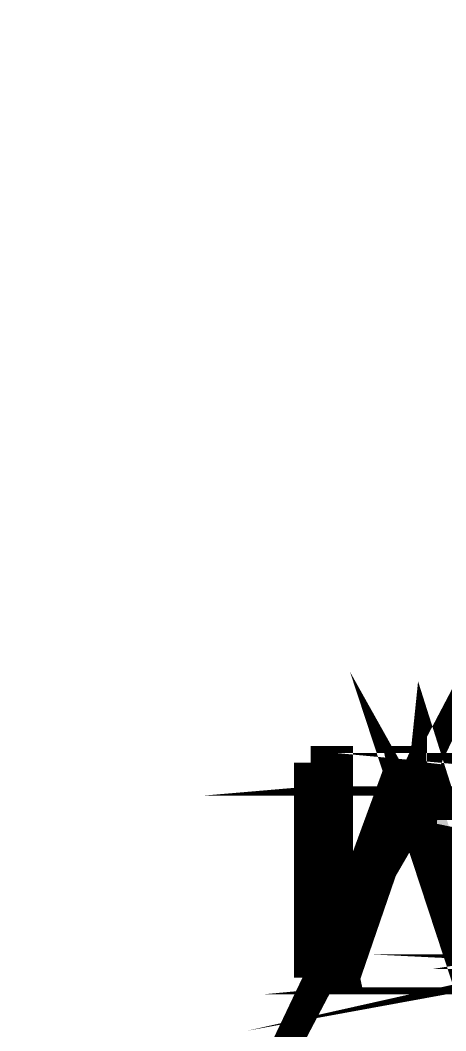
# Model space of a CAD drawing. Header units: inches. Extents: x -524 to 1067, y -71 to 1110.
# Drawn here: x 659.97 to 671.82, y 240.14 to 268.29 of the extents above; entities that cross this region are included whole.
import ezdxf

# ---------------------------------------------------------------- set-up
doc = ezdxf.new("R2010")
doc.units = ezdxf.units.IN
doc.header["$MEASUREMENT"] = 0
doc.layers.add('H', color=7, linetype='Continuous')
doc.layers.add('P', color=7, linetype='Continuous')

msp = doc.modelspace()

# ---------------------------------------------------------------- hatches: boundary and pattern name
at = {"layer": 'H', "linetype": 'Continuous'}
for points in [[(668.770110197062, 242.5201960119079), (668.0620416468071, 241.5529889716114), (668.0620416468071, 247.6080700276558), (668.770110197062, 247.6080700276558), (668.770110197062, 242.5201960119079)], [(668.770110197062, 242.5201960119079), (670.6388271956723, 247.6080700276558), (671.3468957459272, 247.6080700276558), (668.770110197062, 242.5201960119079)], [(671.0877572558857, 245.7393530290453), (671.0877572558857, 246.1882830892585), (670.8322686037316, 246.4474215793002), (670.8322686037316, 246.6408629873594), (671.3468957459272, 247.6080700276558), (672.9564742544958, 242.5201960119079), (672.5075441942829, 241.5529889716114), (671.0877572558857, 245.7393530290453)], [(668.770110197062, 242.5201960119079), (670.8322686037316, 246.6408629873594), (670.8322686037316, 246.4474215793002), (668.770110197062, 242.5201960119079)], [(668.770110197062, 242.5201960119079), (670.6388271956723, 246.1882830892585), (670.6388271956723, 246.4474215793002), (670.8322686037316, 246.4474215793002), (668.770110197062, 242.5201960119079)], [(668.770110197062, 242.5201960119079), (670.6388271956723, 246.1882830892585), (670.6388271956723, 245.7393530290453), (668.770110197062, 242.5201960119079)], [(668.770110197062, 242.5201960119079), (670.0585029714946, 244.772145988749), (670.3796887056308, 245.7393530290453), (670.6388271956723, 245.7393530290453), (670.0585029714946, 244.772145988749), (669.0292486871037, 241.5529889716114), (668.0620416468071, 241.5529889716114), (668.770110197062, 242.5201960119079)]]:
    msp.add_hatch(color=256, dxfattribs=at).paths.add_polyline_path(points)

# ---------------------------------------------------------------- linework, layer by layer
at = {"layer": 'P'}
for points, const_width in [([(660.2112403499104, 284.2378430707313), (659.9521018598687, 283.0808444602636), (660.2112403499104, 284.4969815607732), (660.2112403499104, 284.2378430707313)], 1.15699861046781), ([(672.4418471123006, 241.6186860535939), (672.8907771725135, 242.5201960119079), (671.0877572558857, 245.7393530290454), (672.4418471123006, 241.6186860535939)], 0.927058823529412), ([(671.0877572558857, 245.7393530290454), (671.2811986639449, 247.6080700276558), (672.8907771725135, 242.5201960119079)], 0.927058823529412), ([(690.7895821748293, 245.0969815607731), (689.37344507432, 244.8378430707314), (690.5304436847878, 245.0969815607731), (690.7895821748293, 245.0969815607731)], 0.927058823529412), ([(670.8322686037316, 246.4474215793002), (668.770110197062, 242.5201960119079), (670.8322686037316, 246.7065600693419), (670.8322686037316, 246.4474215793002)], 0.927058823529412), ([(670.6388271956723, 246.2539801712409), (668.770110197062, 242.5201960119079), (670.6388271956723, 246.4474215793002), (670.6388271956723, 246.2539801712409)], 0.927058823529412), ([(668.0620416468071, 241.6186860535939), (668.770110197062, 242.5201960119079), (668.0620416468071, 247.6080700276558)], 0.927058823529412), ([(668.0620416468071, 247.6080700276558), (668.0620416468071, 241.6186860535939)], 0.927058823529412), ([(668.770110197062, 242.5201960119079), (668.0620416468071, 247.6080700276558)], 0.927058823529412), ([(668.0620416468071, 247.6080700276558), (668.770110197062, 247.6080700276558), (668.770110197062, 242.5201960119079)], 0.927058823529412), ([(668.770110197062, 242.5201960119079), (670.6388271956723, 245.9984915190871), (670.6388271956723, 246.2539801712409), (668.770110197062, 242.5201960119079)], 0.927058823529412), ([(670.6388271956723, 247.6080700276558), (670.8322686037316, 246.7065600693419), (668.770110197062, 242.5201960119079)], 0.927058823529412), ([(668.770110197062, 242.5201960119079), (670.6388271956723, 247.6080700276558)], 0.927058823529412), ([(676.6245613318465, 247.6080700276558), (678.6867197385163, 247.4146286195966), (676.4347697616752, 247.4146286195966), (676.6245613318465, 247.6080700276558)], 0.927058823529412), ([(671.2811986639449, 247.6080700276558), (670.6388271956723, 247.6080700276558), (670.8322686037316, 246.7065600693419)], 0.927058823529412), ([(670.8322686037316, 246.7065600693419), (671.2811986639449, 247.6080700276558)], 0.927058823529412), ([(671.2811986639449, 247.6080700276558), (671.0877572558857, 245.9984915190871), (670.8322686037316, 246.7065600693419)], 0.927058823529412), ([(670.8322686037316, 246.7065600693419), (671.2811986639449, 247.6080700276558)], 0.927058823529412), ([(671.0877572558857, 245.7393530290454), (671.2811986639449, 247.6080700276558), (671.0877572558857, 245.9984915190871)], 0.927058823529412), ([(678.9422083906702, 247.4146286195966), (675.9164927815918, 247.155490129555), (679.2013468807118, 247.155490129555)], 0.927058823529412), ([(676.1756312716336, 247.4146286195966), (678.9422083906702, 247.4146286195966), (676.1756312716336, 247.4146286195966), (678.9422083906702, 247.4146286195966), (675.9164927815918, 247.155490129555)], 0.927058823529412), ([(668.770110197062, 242.5201960119079), (670.6388271956723, 245.9984915190871), (670.6388271956723, 245.7393530290454)], 0.927058823529412), ([(685.4462195069277, 247.4146286195966), (682.4205038978494, 247.155490129555), (685.639660914987, 247.155490129555), (685.4462195069277, 247.4146286195966)], 0.927058823529412), ([(668.770110197062, 242.5201960119079), (670.8322686037316, 246.7065600693419), (670.8322686037316, 246.7065600693419), (668.770110197062, 242.5201960119079)], 0.927058823529412), ([(671.0877572558857, 245.9984915190871), (670.8322686037316, 246.7065600693419)], 0.927058823529412), ([(670.8322686037316, 246.7065600693419), (671.0877572558857, 246.2539801712409)], 0.927058823529412), ([(670.8322686037316, 246.7065600693419), (671.0877572558857, 246.2539801712409), (670.8322686037316, 246.7065600693419)], 0.927058823529412), ([(670.8322686037316, 246.7065600693419), (670.8322686037316, 246.7065600693419)], 0.927058823529412), ([(671.0877572558857, 246.2539801712409), (670.8322686037316, 246.7065600693419)], 0.927058823529412), ([(670.8322686037316, 246.7065600693419), (670.8322686037316, 246.4474215793002), (671.0877572558857, 246.2539801712409)], 0.927058823529412), ([(670.8322686037316, 246.7065600693419), (670.8322686037316, 246.4474215793002), (670.8322686037316, 246.7065600693419)], 0.927058823529412), ([(668.770110197062, 242.5201960119079), (670.6388271956723, 246.4474215793002), (670.8322686037316, 246.4474215793002), (668.770110197062, 242.5201960119079)], 0.927058823529412), ([(671.0877572558857, 246.2539801712409), (671.0877572558857, 245.9984915190871)], 0.927058823529412), ([(675.9164927815918, 246.2539801712409), (675.0149828232777, 245.9984915190871), (675.9164927815918, 245.9984915190871), (675.9164927815918, 246.2539801712409)], 0.927058823529412), ([(671.0877572558857, 245.9984915190871), (671.0877572558857, 245.7393530290454)], 0.927058823529412), ([(675.7230513735326, 245.9984915190871), (674.7594941711241, 245.7393530290454), (675.7230513735326, 245.7393530290454), (675.7230513735326, 245.9984915190871)], 0.927058823529412), ([(670.6388271956723, 245.7393530290454), (668.770110197062, 242.5201960119079), (670.6388271956723, 245.7393530290454)], 0.927058823529412), ([(670.3796887056308, 245.7393530290454), (668.770110197062, 242.5201960119079)], 0.927058823529412), ([(670.6388271956723, 245.7393530290454), (668.770110197062, 242.5201960119079)], 0.927058823529412), ([(668.9635516051214, 241.6186860535939), (670.3796887056308, 245.7393530290454)], 0.927058823529412), ([(672.8907771725135, 242.5201960119079), (671.0877572558857, 245.7393530290454)], 0.927058823529412), ([(674.7594941711241, 245.7393530290454), (675.7230513735326, 245.5459116209861), (674.7594941711241, 245.5459116209861), (674.7594941711241, 245.7393530290454)], 0.927058823529412), ([(691.6910921331435, 244.3889130105184), (688.2127966259641, 244.5823544185776), (688.4719351160059, 244.5823544185776), (691.6910921331435, 244.3889130105184)], 0.927058823529412), ([(675.7230513735326, 243.4217059702219), (675.0149828232777, 243.2282645621626), (675.9164927815918, 243.2282645621626)], 0.927058823529412), ([(668.770110197062, 242.5201960119079), (668.9635516051214, 241.6186860535939), (668.0620416468071, 241.6186860535939)], 0.927058823529412), ([(668.0620416468071, 241.6186860535939), (668.770110197062, 242.5201960119079)], 0.927058823529412), ([(668.770110197062, 242.5201960119079), (668.9635516051214, 241.6186860535939)], 0.927058823529412), ([(675.7230513735326, 242.0712659516948), (677.3326298821012, 242.3267546038486), (675.7230513735326, 242.3267546038486), (675.7230513735326, 242.0712659516948)], 0.927058823529412), ([(678.6867197385163, 241.8121274616532), (676.6245613318465, 241.6186860535939), (678.4932783304571, 241.6186860535939), (678.6867197385163, 241.8121274616532)], 0.927058823529412), ([(676.4347697616752, 241.8121274616532), (678.6867197385163, 241.8121274616532), (676.6245613318465, 241.6186860535939), (676.4347697616752, 241.8121274616532)], 0.927058823529412), ([(688.6653765240651, 241.8121274616532), (688.4719351160059, 241.8121274616532), (692.3991606833981, 241.6186860535939)], 0.927058823529412), ([(692.3991606833981, 241.6186860535939), (688.920865176219, 241.8121274616532), (688.6653765240651, 241.8121274616532), (692.3991606833981, 241.6186860535939)], 0.927058823529412)]:
    msp.add_lwpolyline(points, dxfattribs=dict(at, const_width=const_width))

doc.saveas('drawing.dxf')
